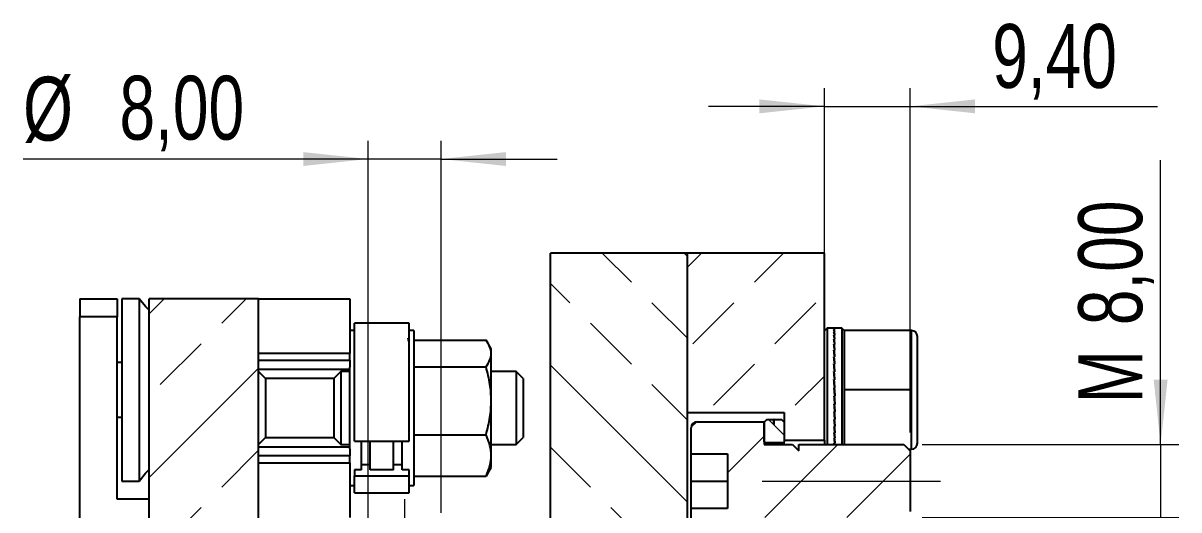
# Model space of a CAD drawing. Header units: millimetres. Extents: x 15 to 1184, y 5 to 836.
# Drawn here: x 634.6 to 697.9, y 334.4 to 361.1 of the extents above; entities that cross this region are included whole.
import ezdxf

# ---------------------------------------------------------------- set-up
doc = ezdxf.new("R2010")
doc.units = ezdxf.units.MM
doc.linetypes.add('CENTERX2', pattern=[20.32, 12.7, -2.54, 2.54, -2.54])
doc.styles.add('SLDTEXTSTYLE1', font='TXT', dxfattribs={"width": 0.75})
doc.dimstyles.new('SLDDIMSTYLE2', dxfattribs={"dimtxt": 3.5, "dimasz": 3.556, "dimexe": 0, "dimexo": 0.0625, "dimgap": 0.875, "dimtad": 1, "dimlfac": 2, "dimrnd": 1e-09, "dimzin": 12, "dimdsep": 46, "dimtxsty": 'SLDTEXTSTYLE1', "dimsah": 1, "dimcen": 0.09, "dimadec": 0, "dimazin": 3, "dimtfac": 1, "dimtdec": 3, "dimtmove": 0, "dimatfit": 0, "dimfxl": 1, "dimfrac": 2, "dimtolj": 1, "dimtzin": 12, "dimarcsym": 0})
pattern_1 = [(45, (0, 0), (-8.98026, 8.98026), []), (45, (4.49, 0), (-8.98026, 8.98026), [3.175, -1.5875]), (45, (8.98, 0), (-8.98026, 8.98026), [3.175, -1.5875]), (45, (13.47, 0), (-8.98026, 8.98026), [3.175, -1.5875])]

# ---------------------------------------------------------------- blocks, each defined once
blk = doc.blocks.new('_D_20')
at = {"color": 7, "linetype": 'Continuous', "lineweight": 0}
for p, q in [((653.487, 333.346), (653.487, 354.627)), ((657.487, 334.221), (657.487, 354.627)), ((653.487, 353.627), (634.584, 353.627)), ((657.487, 353.627), (653.487, 353.627)), ((657.487, 353.627), (663.837, 353.627))]:
    blk.add_line(p, q, dxfattribs=at)
at = {"color": 7, "linetype": 'Continuous', "lineweight": 18}
for points in [[(653.487, 353.627), (649.931, 354.008), (649.931, 353.246)], [(657.487, 353.627), (661.043, 353.246), (661.043, 354.008)]]:
    blk.add_solid(points, dxfattribs=at)
at = {"color": 7, "linetype": 'Continuous', "lineweight": 18, "char_height": 3.5, "attachment_point": 1, "style": 'SLDTEXTSTYLE1'}
for s, insert in [('%%c', (634.584, 358.139)), ('8,00', (639.863, 358.192))]:
    blk.add_mtext(s, dxfattribs=dict(at, insert=insert))
blk = doc.blocks.new('_D_21')
at = {"color": 7, "linetype": 'Continuous', "lineweight": 0}
for p, q in [((678.487, 339.221), (678.487, 357.515)), ((683.187, 338.633), (683.187, 357.515)), ((678.487, 356.515), (672.137, 356.515)), ((678.487, 356.515), (683.187, 356.515)), ((683.187, 356.515), (696.734, 356.515))]:
    blk.add_line(p, q, dxfattribs=at)
at = {"color": 7, "linetype": 'Continuous', "lineweight": 18}
for points in [[(678.487, 356.515), (674.931, 356.896), (674.931, 356.134)], [(683.187, 356.515), (686.743, 356.134), (686.743, 356.896)]]:
    blk.add_solid(points, dxfattribs=at)
at = {"color": 7, "linetype": 'Continuous', "lineweight": 18, "insert": (687.683, 361.027), "char_height": 3.5, "attachment_point": 1, "style": 'SLDTEXTSTYLE1'}
blk.add_mtext('9,40', dxfattribs=at)
blk = doc.blocks.new('_D_22')
at = {"color": 7, "linetype": 'Continuous', "lineweight": 0}
for p, q in [((696.911, 337.971), (696.911, 353.57)), ((683.849, 337.971), (697.911, 337.971)), ((696.911, 337.971), (696.911, 333.971)), ((683.849, 333.971), (697.911, 333.971)), ((696.911, 333.971), (696.911, 327.621))]:
    blk.add_line(p, q, dxfattribs=at)
at = {"color": 7, "linetype": 'Continuous', "lineweight": 18}
for points in [[(696.911, 337.971), (697.292, 341.527), (696.53, 341.527)], [(696.911, 333.971), (696.53, 330.415), (697.292, 330.415)]]:
    blk.add_solid(points, dxfattribs=at)
at = {"color": 7, "linetype": 'Continuous', "lineweight": 18, "char_height": 3.5, "attachment_point": 1, "rotation": 90, "style": 'SLDTEXTSTYLE1'}
for s, insert in [('8,00', (692.399, 344.518)), ('M', (692.399, 340.231))]:
    blk.add_mtext(s, dxfattribs=dict(at, insert=insert))

msp = doc.modelspace()

# ---------------------------------------------------------------- hatches: boundary and pattern name
at = {"linetype": 'Continuous', "lineweight": 18}
h = msp.add_hatch(dxfattribs=at)
h.set_pattern_fill('DIN 201 Leichtmetall und Aluminiumlegierung', angle=90, style=0, pattern_type=2)
h.set_pattern_definition([(135, (0, 0), (-8.98026, -8.98026), []), (135, (-2e-14, 4.49), (-8.98026, -8.98026), [3.175, -1.5875]), (135, (-3e-14, 8.98), (-8.98026, -8.98026), [3.175, -1.5875]), (135, (-5e-14, 13.47), (-8.98026, -8.98026), [3.175, -1.5875])])
h.paths.add_polyline_path([(663.4869, 283.4711), (670.9869, 283.4711), (670.9869, 348.4711), (663.4869, 348.4711)], flags=0)
h = msp.add_hatch(dxfattribs=at)
h.set_pattern_fill('DIN 201 Leichtmetall und Aluminiumlegierung', style=0, pattern_type=2)
h.set_pattern_definition(pattern_1)
h.paths.add_polyline_path([(678.4869, 338.2211), (678.4869, 348.4711), (670.9869, 348.4711), (670.9869, 339.7211), (676.2869, 339.7211), (676.2869, 338.2211)], flags=0)
h = msp.add_hatch(dxfattribs=at)
h.set_pattern_fill('DIN 201 Leichtmetall und Aluminiumlegierung', style=0, pattern_type=2)
h.set_pattern_definition(pattern_1)
h.paths.add_polyline_path([(641.4869, 285.9711), (647.4869, 285.9711), (647.4869, 345.9711), (641.4869, 345.9711)], flags=0)
h = msp.add_hatch(dxfattribs=at)
h.set_pattern_fill('ANSI31', style=0)
edge = h.paths.add_edge_path(flags=0)
edge.add_line((671.1869, 338.8961), (671.1869, 337.4711))
edge.add_line((671.1869, 337.4711), (673.1869, 337.4711))
edge.add_line((673.1869, 337.4711), (673.1869, 334.4711))
edge.add_line((673.1869, 334.4711), (671.1869, 334.4711))
edge.add_line((671.1869, 334.4711), (671.1869, 333.0461))
edge.add_arc((671.5119, 333.0461), 0.325, 180, 270)
edge.add_line((671.5119, 332.7211), (675.1869, 332.7211))
edge.add_line((675.1869, 332.7211), (675.1869, 333.9711))
edge.add_line((675.1869, 333.9711), (676.7486, 333.9711))
edge.add_line((676.7486, 333.9711), (677.0869, 334.3094))
edge.add_line((677.0869, 334.3094), (677.0869, 333.9711))
edge.add_line((677.0869, 333.9711), (682.8486, 333.9711))
edge.add_line((682.8486, 333.9711), (683.1869, 334.3094))
edge.add_line((683.1869, 334.3094), (683.1869, 337.6328))
edge.add_line((683.1869, 337.6328), (682.8486, 337.9711))
edge.add_line((682.8486, 337.9711), (677.0869, 337.9711))
edge.add_line((677.0869, 337.9711), (677.0869, 337.6328))
edge.add_line((677.0869, 337.6328), (676.7486, 337.9711))
edge.add_line((676.7486, 337.9711), (675.1869, 337.9711))
edge.add_line((675.1869, 337.9711), (675.1869, 339.2211))
edge.add_line((675.1869, 339.2211), (671.5119, 339.2211))
edge.add_arc((671.5119, 338.8961), 0.325, 90, 180)
h = msp.add_hatch(dxfattribs=at)
h.set_pattern_fill('ANSI31', angle=90, style=0)
h.paths.add_polyline_path([(675.7205, 339.3461), (675.3343, 339.3461), (675.1869, 339.1987), (675.1869, 338.1192), (675.235, 338.0711), (676.2388, 338.0711), (676.2869, 338.1192), (676.2869, 339.1987), (676.1395, 339.3461), (675.7319, 339.3461), (675.7328, 339.0766), (675.7213, 339.0766)], flags=0)

# ---------------------------------------------------------------- linework, layer by layer
at = {"color": 7, "linetype": 'Continuous', "lineweight": 25}
for p, q in [((663.4869, 283.4711), (663.4869, 348.4711)), ((670.9869, 348.4711), (663.4869, 348.4711)), ((670.9869, 283.4711), (670.9869, 348.4711)), ((670.9869, 339.7211), (670.9869, 348.4711)), ((678.4869, 348.4711), (670.9869, 348.4711)), ((678.4869, 338.2211), (678.4869, 348.4711)), ((637.6992, 345.9711), (639.7369, 345.9711)), ((637.6992, 345.9711), (637.6992, 344.9711)), ((639.7369, 345.9711), (639.7369, 344.9711)), ((640.9418, 345.9711), (639.9869, 345.9711)), ((639.9869, 345.9711), (639.9869, 335.9711)), ((640.9418, 345.9711), (640.9418, 335.9711)), ((641.4869, 285.9711), (641.4869, 345.9711)), ((647.4869, 345.9711), (641.4869, 345.9711)), ((647.4869, 285.9711), (647.4869, 345.9711)), ((647.4869, 345.9711), (652.4869, 345.9711)), ((652.4869, 345.9711), (652.4869, 342.9711)), ((639.7369, 344.9711), (637.6992, 344.9711)), ((637.6992, 286.9711), (637.6992, 344.9711)), ((639.7369, 334.9711), (639.7369, 344.9711)), ((655.7369, 344.6211), (652.7369, 344.6211)), ((652.7369, 338.1619), (652.7369, 344.6211)), ((655.7369, 338.1619), (655.7369, 344.6211)), ((652.7369, 344.2211), (652.4869, 344.2211)), ((655.9864, 344.2211), (655.7369, 344.2211)), ((655.9864, 344.2211), (655.9864, 342.5349)), ((678.6343, 344.3461), (678.4869, 344.1987)), ((679.0312, 344.3461), (678.6343, 344.3461)), ((678.6343, 344.3461), (678.6343, 337.9711)), ((679.0115, 344.3386), (679.0509, 344.3386)), ((679.0115, 344.2785), (679.0509, 344.2785)), ((679.0115, 344.1594), (679.0509, 344.1594)), ((679.0115, 343.9833), (679.0509, 343.9833)), ((679.0369, 344.3377), (679.0241, 344.3377)), ((679.0241, 344.3258), (679.0241, 344.3377)), ((679.0369, 344.2759), (679.0241, 344.2759)), ((679.0242, 344.2463), (679.0241, 344.2759)), ((679.0369, 344.1551), (679.0241, 344.1551)), ((679.0243, 344.108), (679.0241, 344.1551)), ((679.0369, 343.9775), (679.0241, 343.9775)), ((679.0244, 343.9134), (679.0241, 343.9775)), ((679.0635, 344.3377), (679.0369, 344.3377)), ((679.0635, 344.2759), (679.0369, 344.2759)), ((679.0635, 344.1551), (679.0369, 344.1551)), ((679.0635, 343.9775), (679.0369, 343.9775)), ((679.4395, 344.3461), (679.0427, 344.3461)), ((679.0509, 344.3377), (679.0509, 344.3386)), ((679.0509, 344.2759), (679.0509, 344.2785)), ((679.0509, 344.1551), (679.0509, 344.1594)), ((679.0509, 343.9775), (679.0509, 343.9833)), ((679.5869, 344.1987), (679.4395, 344.3461)), ((679.4395, 344.3461), (679.4395, 337.9711)), ((683.2619, 344.2211), (679.5869, 344.2211)), ((679.5869, 340.9711), (679.5869, 344.2211)), ((683.2619, 340.9711), (683.2619, 344.2211)), ((683.5869, 340.9711), (683.5869, 343.8961)), ((655.7243, 343.6188), (655.6833, 343.8069)), ((655.9864, 343.6951), (659.9466, 343.6951)), ((660.2369, 343.2211), (660.0722, 343.5064)), ((679.0115, 343.7536), (679.0509, 343.7536)), ((679.0115, 343.4742), (679.0509, 343.4742)), ((679.0369, 343.7463), (679.0241, 343.7463)), ((679.0246, 343.6659), (679.0241, 343.7463)), ((679.0369, 343.4655), (679.0241, 343.4655)), ((679.0247, 343.3696), (679.0241, 343.4655)), ((679.0635, 343.7463), (679.0369, 343.7463)), ((679.0635, 343.4656), (679.0369, 343.4656)), ((679.0508, 343.7463), (679.0509, 343.7536)), ((679.0508, 343.4656), (679.0509, 343.4742)), ((652.4869, 342.9711), (647.4869, 342.9711)), ((647.4869, 342.5961), (652.4869, 342.5961)), ((652.4869, 342.5961), (652.4869, 342.9711)), ((652.4869, 342.5961), (652.4869, 342.2091)), ((660.2369, 342.965), (660.2369, 343.2211)), ((660.2369, 340.373), (660.2369, 342.965)), ((679.0115, 343.1501), (679.0509, 343.1501)), ((679.0115, 342.7871), (679.0509, 342.7871)), ((679.0369, 343.1403), (679.0241, 343.1403)), ((679.025, 343.0296), (679.0241, 343.1403)), ((679.0369, 342.7763), (679.0241, 342.7763)), ((679.0253, 342.6515), (679.0241, 342.7763)), ((679.0635, 343.1403), (679.0369, 343.1403)), ((679.0635, 342.7763), (679.0369, 342.7763)), ((679.0508, 343.1403), (679.0509, 343.1501)), ((679.0508, 342.7763), (679.0509, 342.7871)), ((639.9869, 342.4711), (639.7369, 342.4711)), ((652.4869, 342.0961), (647.4869, 342.0961)), ((647.8704, 341.5876), (647.4869, 341.9711)), ((651.9869, 341.9711), (651.6034, 341.5876)), ((652.4869, 341.9711), (651.9869, 341.9711)), ((651.9869, 341.9711), (651.9869, 341.8186)), ((652.4869, 337.7331), (652.4869, 342.2091)), ((655.9864, 342.5349), (655.9864, 335.7211)), ((655.9864, 342.235), (659.9466, 342.235)), ((661.6034, 341.9711), (660.2369, 341.9711)), ((661.9869, 341.5876), (661.6034, 341.9711)), ((661.6034, 341.9711), (661.6034, 341.8186)), ((679.0115, 342.3917), (679.0509, 342.3917)), ((679.0115, 341.971), (679.0509, 341.971)), ((679.0253, 342.2804), (679.0221, 342.2804)), ((679.0369, 342.3801), (679.0241, 342.3801)), ((679.0255, 342.2697), (679.0241, 342.3801)), ((679.0546, 341.9588), (679.0255, 342.2697)), ((679.0635, 342.3801), (679.0369, 342.3801)), ((679.0507, 342.3801), (679.0509, 342.3917)), ((679.0507, 341.9588), (679.0509, 341.971)), ((679.0509, 342.3801), (679.0508, 342.3814)), ((651.6034, 341.5876), (647.8704, 341.5876)), ((647.8704, 341.5876), (647.8704, 341.4643)), ((647.8704, 341.4643), (647.8704, 338.3546)), ((651.6034, 341.5876), (651.6034, 341.4643)), ((651.6034, 341.4643), (651.6034, 338.3546)), ((651.9869, 341.8186), (651.9869, 337.9711)), ((661.6034, 341.8186), (661.6034, 337.9711)), ((661.9869, 341.5876), (661.9869, 341.4643)), ((661.9869, 341.4643), (661.9869, 338.3546)), ((679.0115, 341.5325), (679.0509, 341.5325)), ((679.0251, 341.4884), (679.0153, 341.4884)), ((679.0253, 341.8926), (679.0186, 341.8926)), ((679.0369, 341.9588), (679.0241, 341.9588)), ((679.0255, 341.8815), (679.0241, 341.9588)), ((679.0369, 341.5198), (679.0241, 341.5198)), ((679.0255, 341.4771), (679.0241, 341.5198)), ((679.058, 341.5198), (679.0255, 341.8815)), ((679.0612, 341.0711), (679.0255, 341.4771)), ((679.0635, 341.9588), (679.0369, 341.9588)), ((679.0635, 341.5198), (679.0369, 341.5198)), ((679.0505, 341.5198), (679.0509, 341.5325)), ((679.0115, 341.0839), (679.0509, 341.0839)), ((679.013, 341.075), (679.0115, 341.0839)), ((679.013, 341.075), (679.0493, 340.6598)), ((679.0369, 341.075), (679.013, 341.075)), ((679.0369, 341.071), (679.0241, 341.071)), ((679.0493, 341.075), (679.0369, 341.075)), ((679.0369, 341.075), (679.0369, 341.0711)), ((679.0635, 341.0711), (679.0369, 341.0711)), ((679.0493, 341.075), (679.0509, 341.0839)), ((683.2619, 340.9711), (679.5869, 340.9711)), ((679.5869, 337.9711), (679.5869, 340.9711)), ((683.2619, 337.7211), (683.2619, 340.9711)), ((683.5869, 338.0461), (683.5869, 340.9711)), ((660.2369, 337.3791), (660.2369, 340.373)), ((679.0115, 340.6333), (679.0509, 340.6333)), ((679.0115, 340.1887), (679.0509, 340.1887)), ((679.0153, 340.6333), (679.0493, 340.25)), ((679.0186, 340.1887), (679.0493, 339.8532)), ((679.0247, 340.6333), (679.0241, 340.6205)), ((679.0369, 340.6205), (679.0241, 340.6205)), ((679.0243, 340.1887), (679.0241, 340.1762)), ((679.0369, 340.1762), (679.0241, 340.1762)), ((679.0369, 340.6333), (679.0369, 340.6205)), ((679.0635, 340.6205), (679.0369, 340.6205)), ((679.0369, 340.6205), (679.0369, 340.6205)), ((679.0369, 340.1887), (679.0369, 340.1762)), ((679.0635, 340.1762), (679.0369, 340.1762)), ((679.0369, 340.1762), (679.0369, 340.1762)), ((679.0493, 340.6598), (679.0509, 340.6333)), ((679.0493, 340.25), (679.0509, 340.1887)), ((679.0496, 340.2388), (679.0579, 340.2388)), ((679.05, 340.6483), (679.0611, 340.6483)), ((639.7369, 339.4711), (639.9869, 339.4711)), ((670.9869, 339.7211), (676.2869, 339.7211)), ((676.2869, 339.7211), (676.2869, 338.2211)), ((679.0115, 339.7581), (679.0509, 339.7581)), ((679.0222, 339.7581), (679.0493, 339.4763)), ((679.0242, 339.7581), (679.0241, 339.7461)), ((679.0369, 339.7461), (679.0241, 339.7461)), ((679.0369, 339.7581), (679.0369, 339.7461)), ((679.0635, 339.7461), (679.0369, 339.7461)), ((679.0369, 339.7461), (679.0369, 339.7461)), ((679.0493, 339.8532), (679.0509, 339.7581)), ((679.0493, 339.4763), (679.0509, 339.3491)), ((679.0495, 339.8423), (679.0545, 339.8423)), ((679.0495, 339.4659), (679.0509, 339.4659)), ((671.1869, 337.4711), (671.1869, 338.8961)), ((671.5119, 339.2211), (675.1869, 339.2211)), ((675.3343, 339.3461), (675.1869, 339.1987)), ((675.1869, 339.2211), (675.1869, 337.9711)), ((675.1869, 338.1192), (675.1869, 339.1987)), ((675.3343, 339.3461), (675.7205, 339.3461)), ((675.7205, 339.3461), (675.7213, 339.0766)), ((675.7205, 339.3445), (675.7241, 339.3445)), ((675.7255, 339.0801), (675.7213, 339.0801)), ((675.7213, 339.0766), (675.7328, 339.0766)), ((675.7255, 339.0797), (675.7241, 339.3449)), ((675.7328, 339.0766), (675.7255, 339.0797)), ((675.7319, 339.3461), (676.1395, 339.3461)), ((675.7328, 339.0766), (675.7319, 339.3461)), ((676.2869, 339.1987), (676.1395, 339.3461)), ((676.2869, 339.1987), (676.2869, 338.1192)), ((679.0115, 339.3491), (679.0509, 339.3491)), ((679.0115, 338.9691), (679.0509, 338.9691)), ((679.0242, 339.3491), (679.0241, 339.3379)), ((679.0369, 339.3379), (679.0241, 339.3379)), ((679.0241, 338.9691), (679.0241, 338.9588)), ((679.0369, 338.9588), (679.0241, 338.9588)), ((679.0369, 339.3491), (679.0369, 339.3379)), ((679.0635, 339.3379), (679.0369, 339.3379)), ((679.0369, 339.3379), (679.0369, 339.3379)), ((679.0369, 338.9691), (679.0369, 338.9588)), ((679.0635, 338.9588), (679.0369, 338.9588)), ((679.0369, 338.9588), (679.0369, 338.9588)), ((679.0497, 339.0874), (679.0509, 338.9691)), ((647.4869, 337.9711), (647.8704, 338.3546)), ((647.8704, 338.3546), (651.6034, 338.3546)), ((651.6034, 338.3546), (651.9869, 337.9711)), ((655.9864, 338.511), (659.9466, 338.511)), ((661.6034, 337.9711), (661.9869, 338.3546)), ((676.2869, 338.2211), (678.4869, 338.2211)), ((678.4869, 338.2211), (678.4869, 337.9711)), ((679.0115, 338.6248), (679.0509, 338.6248)), ((679.0115, 338.3224), (679.0509, 338.3224)), ((679.0241, 338.6248), (679.0241, 338.6156)), ((679.0369, 338.6156), (679.0241, 338.6156)), ((679.0241, 338.3224), (679.0241, 338.3145)), ((679.0369, 338.3145), (679.0241, 338.3145)), ((679.0369, 338.6248), (679.0369, 338.6156)), ((679.0635, 338.6156), (679.0369, 338.6156)), ((679.0369, 338.6156), (679.0369, 338.6156)), ((679.0369, 338.3224), (679.0369, 338.3145)), ((679.0635, 338.3145), (679.0369, 338.3145)), ((679.0369, 338.3145), (679.0369, 338.3145)), ((679.05, 338.7284), (679.0509, 338.6248)), ((679.0502, 338.4107), (679.0509, 338.3224)), ((647.4869, 337.8461), (652.4869, 337.8461)), ((651.9869, 337.9711), (652.4869, 337.9711)), ((652.4869, 337.7331), (652.4869, 337.3461)), ((652.7369, 338.1619), (655.7369, 338.1619)), ((653.1235, 336.5815), (653.1235, 338.1619)), ((653.6008, 336.5815), (653.6008, 338.1619)), ((654.8734, 336.5815), (654.8734, 338.1619)), ((655.3506, 336.5815), (655.3506, 338.1619)), ((660.2369, 337.9711), (661.6034, 337.9711)), ((675.1869, 338.1192), (675.235, 338.0711)), ((675.1869, 337.9711), (676.7486, 337.9711)), ((675.235, 337.9711), (675.235, 338.0711)), ((676.2388, 338.0711), (675.235, 338.0711)), ((676.2388, 338.0711), (676.2869, 338.1192)), ((676.2388, 337.9711), (676.2388, 338.0711)), ((676.2869, 337.9711), (676.2869, 338.1192)), ((676.7486, 337.9711), (677.0869, 337.6328)), ((677.0869, 337.6328), (677.0869, 337.9711)), ((677.0869, 337.9711), (682.8486, 337.9711)), ((679.0115, 338.0672), (679.0509, 338.0672)), ((679.0241, 338.0672), (679.0241, 338.0607)), ((679.0369, 338.0607), (679.0241, 338.0607)), ((679.0369, 338.0672), (679.0369, 338.0607)), ((679.0635, 338.0607), (679.0369, 338.0607)), ((679.0504, 338.1394), (679.0509, 338.0672)), ((682.8486, 337.9711), (683.1869, 337.6328)), ((683.0986, 337.7211), (683.2619, 337.7211)), ((683.1869, 337.6328), (683.1869, 334.3094)), ((652.4869, 337.3461), (647.4869, 337.3461)), ((647.4869, 336.9711), (652.4869, 336.9711)), ((652.4869, 336.9711), (652.4869, 337.3461)), ((652.4869, 336.9711), (652.4869, 333.9711)), ((660.2369, 336.7211), (660.2369, 337.3791)), ((671.1869, 337.4711), (673.1869, 337.4711)), ((671.1869, 335.9711), (671.1869, 337.4711)), ((673.1869, 337.4711), (673.1869, 334.4711)), ((653.1235, 336.5815), (652.7369, 336.5815)), ((652.7369, 336.5815), (652.7369, 336.2625)), ((653.6008, 336.8527), (653.1235, 336.8527)), ((654.8734, 336.5815), (653.6008, 336.5815)), ((655.3506, 336.8527), (654.8734, 336.8527)), ((655.7369, 336.5815), (655.3506, 336.5815)), ((655.7369, 336.2625), (655.7369, 336.5815)), ((660.0595, 336.4431), (659.9466, 336.2471)), ((660.0722, 336.4358), (660.2369, 336.7211)), ((639.9869, 335.9711), (640.9418, 335.9711)), ((652.4869, 335.7211), (652.7369, 335.7211)), ((652.7369, 336.2625), (655.7369, 336.2625)), ((652.7369, 335.3211), (652.7369, 336.2625)), ((655.7369, 335.3211), (655.7369, 336.2625)), ((655.7369, 335.7211), (655.9864, 335.7211)), ((655.9864, 336.2471), (659.9466, 336.2471)), ((671.1869, 335.9711), (673.1869, 335.9711)), ((671.1869, 334.4711), (671.1869, 335.9711)), ((652.7369, 335.3211), (655.7369, 335.3211)), ((641.4869, 334.9711), (639.7369, 334.9711)), ((671.1869, 333.0461), (671.1869, 334.4711)), ((673.1869, 334.4711), (671.1869, 334.4711))]:
    msp.add_line(p, q, dxfattribs=at)
at = {"color": 7, "linetype": 'CENTERX2', "lineweight": 18}
for p, q in [((675.0869, 335.9711), (684.8486, 335.9711)), ((655.4869, 334.9788), (655.4869, 297.2935))]:
    msp.add_line(p, q, dxfattribs=at)
at = {"color": 7, "linetype": 'Continuous', "lineweight": 25, "flags": 128}
for points in [[(641.4869, 345.3377), (641.2825, 345.5392), (640.9418, 345.9711)], [(640.9418, 335.9711), (641.2825, 336.403), (641.4869, 336.6045)]]:
    msp.add_lwpolyline(points, dxfattribs=at)
at = {"color": 7, "linetype": 'Continuous', "lineweight": 25}
for centre, start, end in [((683.2619, 343.8961), 0, 90), ((671.5119, 338.8961), 90, 180), ((683.2619, 338.0461), 270, 0)]:
    msp.add_arc(centre, 0.325, start, end, dxfattribs=at)
for centre, major_axis, ratio, start_param, end_param in [((679.0312, 340.9711), (-0.0397, 3.375), 0.0866962, 6.0816395, 6.2153243), ((679.0312, 340.9711), (-0.0786, 3.375), 0.0843347, 5.94701, 6.0806948), ((679.0312, 340.9711), (-0.116, 3.375), 0.080452, 5.8125228, 5.9462076), ((679.0312, 340.9711), (-0.1513, 3.375), 0.0751252, 5.6782352, 5.81192), ((679.0427, 340.9711), (-0.0397, 3.375), 0.0866962, 6.0778398, 6.2115218), ((679.0427, 340.9711), (-0.0786, 3.375), 0.0843347, 5.9432103, 6.0768924), ((679.0427, 340.9711), (-0.116, 3.375), 0.080452, 5.8087231, 5.9424051), ((679.0427, 340.9711), (-0.1513, 3.375), 0.0751252, 5.6744355, 5.8081175), ((679.0312, 340.9711), (0, 3.375), 0.0874887, 6.2163429, 6.2831853), ((679.0427, 340.9711), (0, 3.375), 0.0874887, 6.2125432, 6.3026253), ((679.0312, 340.9711), (-0.1839, 3.375), 0.0684588, 5.5441895, 5.6778743), ((679.0312, 340.9711), (-0.213, 3.375), 0.060581, 5.4104102, 5.544095), ((679.0427, 340.9711), (-0.1839, 3.375), 0.0684588, 5.5403898, 5.6740719), ((679.0427, 340.9711), (-0.213, 3.375), 0.060581, 5.4066105, 5.5402925), ((679.0312, 340.9711), (-0.2384, 3.375), 0.0516396, 5.2769024, 5.4105872), ((679.0312, 340.9711), (-0.2594, 3.375), 0.041799, 5.143652, 5.2773368), ((679.0427, 340.9711), (-0.2384, 3.375), 0.0516396, 5.2731027, 5.4067847), ((679.0427, 340.9711), (-0.2594, 3.375), 0.041799, 5.1398522, 5.2735343), ((679.0312, 340.9711), (-0.2758, 3.375), 0.0312357, 5.0106271, 5.1443119), ((679.0312, 340.9711), (-0.2873, 3.375), 0.0201357, 4.8777806, 5.0114654), ((679.0427, 340.9711), (-0.2758, 3.375), 0.0312357, 5.0068274, 5.1405094), ((679.0312, 340.9711), (-0.2938, 3.375), 0.0086914, 4.7450535, 4.8787383), ((679.0427, 340.9711), (-0.2873, 3.375), 0.0201357, 4.8739809, 5.007663), ((679.0427, 340.9711), (-0.2938, 3.375), 0.0086914, 4.7412538, 4.8749359), ((679.0312, 340.9711), (-0.2951, 3.375), 0.0029012, 1.5371214, 1.6708062), ((679.0427, 340.9711), (-0.2951, 3.375), 0.0029012, 1.5409239, 1.674606), ((679.0312, 340.9711), (-0.2912, 3.375), 0.0144444, 1.6698135, 1.8034983), ((679.0312, 340.9711), (-0.2822, 3.375), 0.0257409, 1.8025924, 1.9362772), ((679.0427, 340.9711), (-0.2912, 3.375), 0.0144444, 1.673616, 1.8072981), ((679.0427, 340.9711), (-0.2822, 3.375), 0.0257409, 1.8063948, 1.9400769), ((679.0312, 340.9711), (-0.2682, 3.375), 0.0365962, 1.9355213, 2.0692061), ((679.0427, 340.9711), (-0.2682, 3.375), 0.0365962, 1.9393238, 2.0730058), ((675.7427, 335.9711), (-0.0108, 3.375), 0.0874302, 6.2829057, 6.3096603), ((679.0312, 340.9711), (-0.2494, 3.375), 0.0468209, 2.068654, 2.2023387), ((679.0312, 340.9711), (-0.2262, 3.375), 0.0562333, 2.2020301, 2.3357149), ((679.0427, 340.9711), (-0.2494, 3.375), 0.0468209, 2.0724564, 2.2061385), ((679.0427, 340.9711), (-0.2262, 3.375), 0.0562333, 2.2058326, 2.3395147), ((679.0312, 340.9711), (-0.1989, 3.375), 0.0646625, 2.3356731, 2.4693579), ((679.0312, 340.9711), (-0.168, 3.375), 0.071952, 2.4695875, 2.6032723), ((679.0427, 340.9711), (-0.1989, 3.375), 0.0646625, 2.3394756, 2.4731577), ((679.0427, 340.9711), (-0.168, 3.375), 0.071952, 2.4733899, 2.607072), ((679.0312, 340.9711), (-0.134, 3.375), 0.0779632, 2.6037584, 2.6626153), ((679.0427, 340.9711), (-0.134, 3.375), 0.0779632, 2.6075608, 2.6649891)]:
    msp.add_ellipse(centre, major_axis=major_axis, ratio=ratio, start_param=start_param, end_param=end_param, dxfattribs=at)
for points, knots in [([(660.2369, 342.965), (660.2227, 343.0829), (660.1929, 343.3302), (660.0312, 343.5697), (659.9466, 343.6951)], [0, 0, 0, 0, 0.4767417, 1, 1, 1, 1]), ([(659.9466, 342.235), (660.0312, 342.3603), (660.1929, 342.5998), (660.2227, 342.8471), (660.2369, 342.965)], [0, 0, 0, 0, 0.5232583, 1, 1, 1, 1]), ([(660.2369, 340.373), (660.2227, 340.6737), (660.1929, 341.3044), (660.0312, 341.9153), (659.9466, 342.235)], [0, 0, 0, 0, 0.47674171, 1, 1, 1, 1]), ([(659.9466, 338.511), (660.0312, 338.8307), (660.1929, 339.4416), (660.2227, 340.0723), (660.2369, 340.373)], [0, 0, 0, 0, 0.5232583, 1, 1, 1, 1]), ([(660.2369, 337.3791), (660.2227, 337.5619), (660.1929, 337.9453), (660.0312, 338.3167), (659.9466, 338.511)], [0, 0, 0, 0, 0.4767417, 1, 1, 1, 1]), ([(659.9466, 336.2471), (660.0312, 336.4415), (660.1929, 336.8128), (660.2227, 337.1963), (660.2369, 337.3791)], [0, 0, 0, 0, 0.52325829, 1, 1, 1, 1])]:
    msp.add_open_spline(points, degree=3, knots=knots, dxfattribs=at)

# ---------------------------------------------------------------- dimensions: what is measured, and where the dimension line sits
at = {"color": 7, "linetype": 'Continuous', "lineweight": 18}
dim = msp.add_linear_dim(base=(683.1869, 356.5154), p1=(678.4869, 338.2211), p2=(683.1869, 337.6328), dimstyle='SLDDIMSTYLE2', dxfattribs=at)
dim.commit()
dim.dimension.update_dxf_attribs({"geometry": '_D_21', "text_midpoint": (692.2088, 356.5154), "dimtype": 160})
dim = msp.add_linear_dim(base=(653.4869, 353.6271), p1=(657.4869, 333.2211), p2=(653.4869, 332.3461), text='%%c<>', dimstyle='SLDDIMSTYLE2', dxfattribs=at)
dim.commit()
dim.dimension.update_dxf_attribs({"geometry": '_D_20', "text_midpoint": (641.7492, 353.6271), "dimtype": 160})
dim = msp.add_linear_dim(base=(696.9107, 333.9711), p1=(682.8486, 337.9711), p2=(682.8486, 333.9711), angle=90, text='M<>', dimstyle='SLDDIMSTYLE2', dxfattribs=at)
dim.commit()
dim.dimension.update_dxf_attribs({"geometry": '_D_22', "text_midpoint": (696.9107, 346.9002), "dimtype": 160})

doc.saveas('drawing.dxf')
